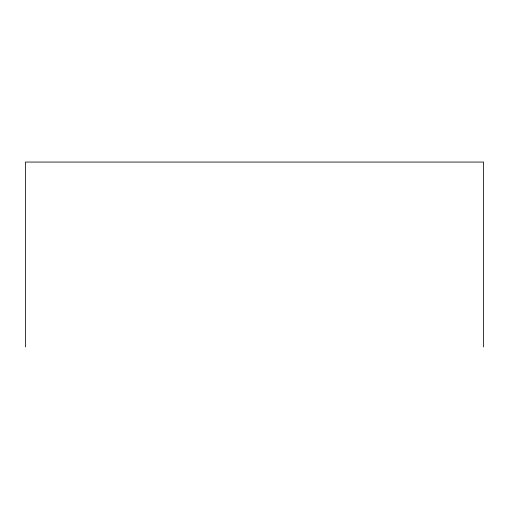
<?xml version="1.0" encoding="UTF-8"?>
<svg xmlns="http://www.w3.org/2000/svg" width="509" height="509" viewBox="0 0 509 509"><rect width="100%" height="100%" fill="white"/><g stroke="black" fill="none" stroke-linecap="round" stroke-linejoin="round"><path stroke-width="0.76" d="M483.55 346.934L483.55 162.066L25.45 162.066L25.45 346.934"/></g></svg>
